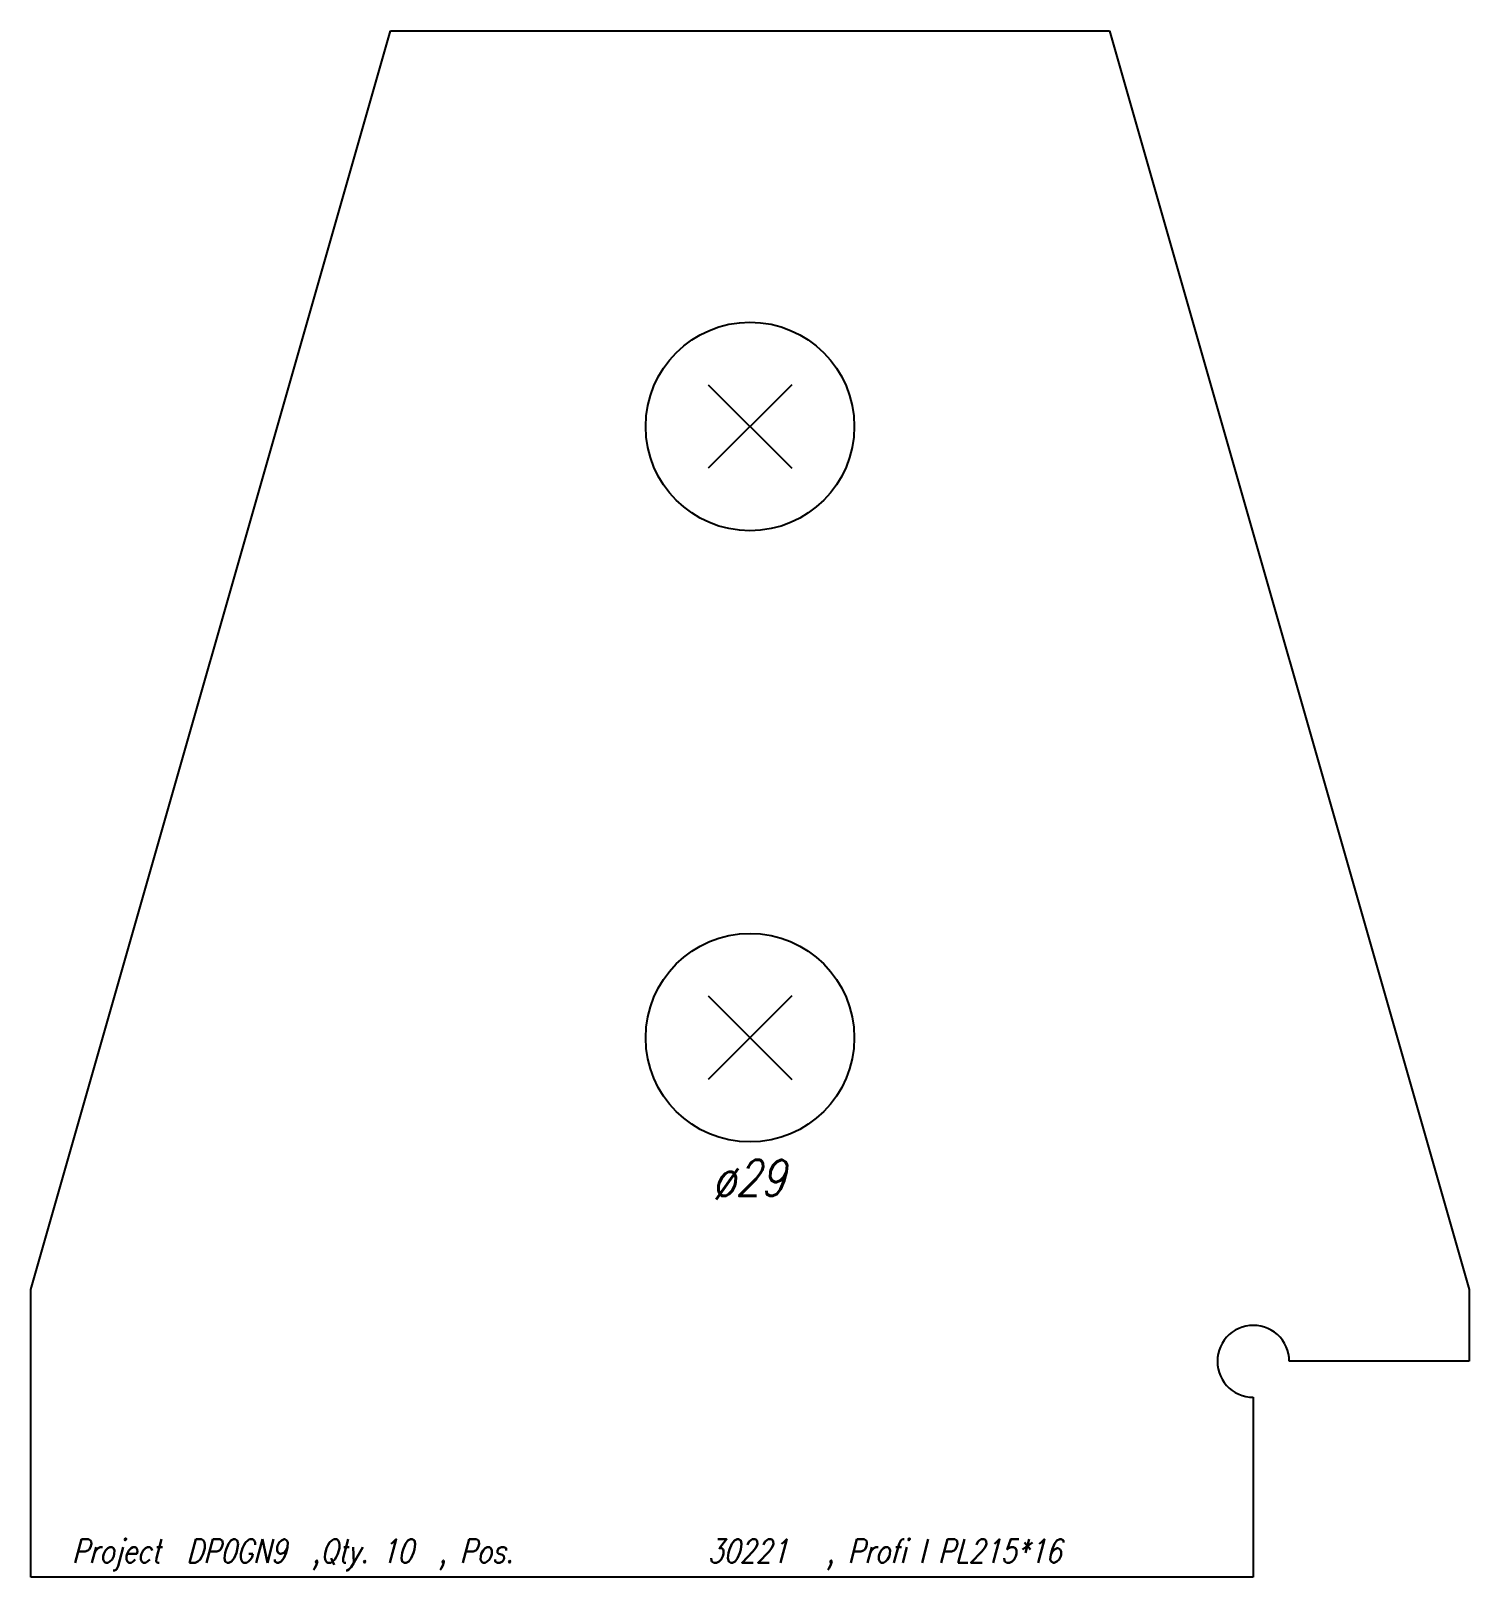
# Model space of a CAD drawing. Extents: x 0 to 200, y -107 to 107.
import ezdxf

# ---------------------------------------------------------------- set-up
doc = ezdxf.new("R2010")
doc.units = 0
doc.header["$LTSCALE"] = 10
for name, color, linetype in [('BEZ_SCHRAUBEN', 7, 'CONTINUOUS'), ('SCHRAUBEN', 7, 'CONTINUOUS'), ('TEILE', 7, 'CONTINUOUS'), ('UNTERSCHRIFT', 7, 'CONTINUOUS')]:
    doc.layers.add(name, color=color, linetype=linetype)
doc.styles.get("Standard").update_dxf_attribs({"font": 'ROMANS'})

msp = doc.modelspace()

# ---------------------------------------------------------------- linework, layer by layer
at = {"layer": 'SCHRAUBEN', "color": 6}
for p, q in [((105.79982, 58.30191), (94.199821, 46.701912)), ((94.199821, 58.30191), (105.79982, 46.701912)), ((105.800056, -26.698065), (94.200058, -38.298065)), ((94.200058, -26.698065), (105.800056, -38.298065))]:
    msp.add_line(p, q, dxfattribs=at)
at = {"layer": 'SCHRAUBEN', "color": 2}
for centre, radius in [((99.999817, 52.501911), 14.5), ((100.000061, -32.498062), 14.499992)]:
    msp.add_circle(centre, radius, dxfattribs=at)
at = {"layer": 'TEILE', "color": 2}
for p, q in [((0, -67.498619), (50.000004, 107.498619)), ((50.000004, 107.498619), (150.000015, 107.498619)), ((150.000015, 107.498619), (199.999924, -67.498619)), ((0, -107.498619), (0, -67.498619)), ((199.999924, -67.498619), (199.999924, -77.498024)), ((167.958374, -72.930237), (167.492065, -73.167839)), ((168.44696, -72.742683), (167.958374, -72.930237)), ((168.952499, -72.607224), (168.44696, -72.742683)), ((169.469421, -72.525352), (168.952499, -72.607224)), ((169.99205, -72.497963), (169.469421, -72.525352)), ((170.514694, -72.525345), (169.99205, -72.497963)), ((171.031616, -72.607224), (170.514694, -72.525345)), ((171.53714, -72.742676), (171.031616, -72.607224)), ((172.025742, -72.930229), (171.53714, -72.742676)), ((172.49205, -73.167831), (172.025742, -72.930229)), ((165.661926, -74.997971), (165.424332, -75.464294)), ((165.946976, -74.559044), (165.661926, -74.997971)), ((166.276337, -74.152313), (165.946976, -74.559044)), ((166.646408, -73.782249), (166.276337, -74.152313)), ((167.053131, -73.452881), (166.646408, -73.782249)), ((167.492065, -73.167839), (167.053131, -73.452881)), ((172.930984, -73.452866), (172.49205, -73.167831)), ((173.337708, -73.782227), (172.930984, -73.452866)), ((173.707764, -74.152306), (173.337708, -73.782227)), ((174.03714, -74.559029), (173.707764, -74.152306)), ((174.322189, -74.997955), (174.03714, -74.559029)), ((174.559784, -75.464272), (174.322189, -74.997955)), ((165.019455, -76.975334), (164.992065, -77.497971)), ((165.101334, -76.45842), (165.019455, -76.975334)), ((165.236786, -75.952888), (165.101334, -76.45842)), ((165.424332, -75.464294), (165.236786, -75.952888)), ((174.74733, -75.952866), (174.559784, -75.464272)), ((174.882797, -76.458397), (174.74733, -75.952866)), ((174.964676, -76.975311), (174.882797, -76.458397)), ((174.99205, -77.497955), (174.964676, -76.975311)), ((164.992065, -77.497971), (165.01947, -78.020615)), ((165.01947, -78.020615), (165.101334, -78.537529)), ((165.101334, -78.537529), (165.236801, -79.04306)), ((165.236801, -79.04306), (165.424347, -79.531654)), ((165.424347, -79.531654), (165.661957, -79.997971)), ((199.999924, -77.498024), (174.99205, -77.497955)), ((165.661957, -79.997971), (165.946991, -80.436897)), ((165.946991, -80.436897), (166.276367, -80.84362)), ((166.276367, -80.84362), (166.646439, -81.213692)), ((166.646439, -81.213692), (167.053162, -81.543045)), ((167.053162, -81.543045), (167.492081, -81.828087)), ((167.492081, -81.828087), (167.958405, -82.065689)), ((167.958405, -82.065689), (168.447021, -82.253235)), ((168.447021, -82.253235), (168.952545, -82.388695)), ((168.952545, -82.388695), (169.469452, -82.470558)), ((169.469452, -82.470558), (169.992096, -82.497948)), ((169.992096, -82.497948), (169.992096, -82.497955)), ((169.992096, -82.497955), (169.992096, -107.498619)), ((169.992096, -107.498619), (0, -107.498619))]:
    msp.add_line(p, q, dxfattribs=at)

# ---------------------------------------------------------------- texts
at = {"layer": 'BEZ_SCHRAUBEN', "color": 2, "oblique": 15, "width": 0.8}
msp.add_text(' ø29', height=5, dxfattribs=at).set_placement((92.000053, -54.498062))
at = {"layer": 'UNTERSCHRIFT', "color": 2, "oblique": 15, "width": 0.8}
for s, p in [('Project  DP0GN9  ,Qty. 10  , Pos. ', (5.696054, -105.498619)), ('30221', (94.096054, -105.498619)), ('  , Profi l PL215*16', (107.096054, -105.498619))]:
    msp.add_text(s, height=3.25, dxfattribs=at).set_placement(p)

doc.saveas('drawing.dxf')
